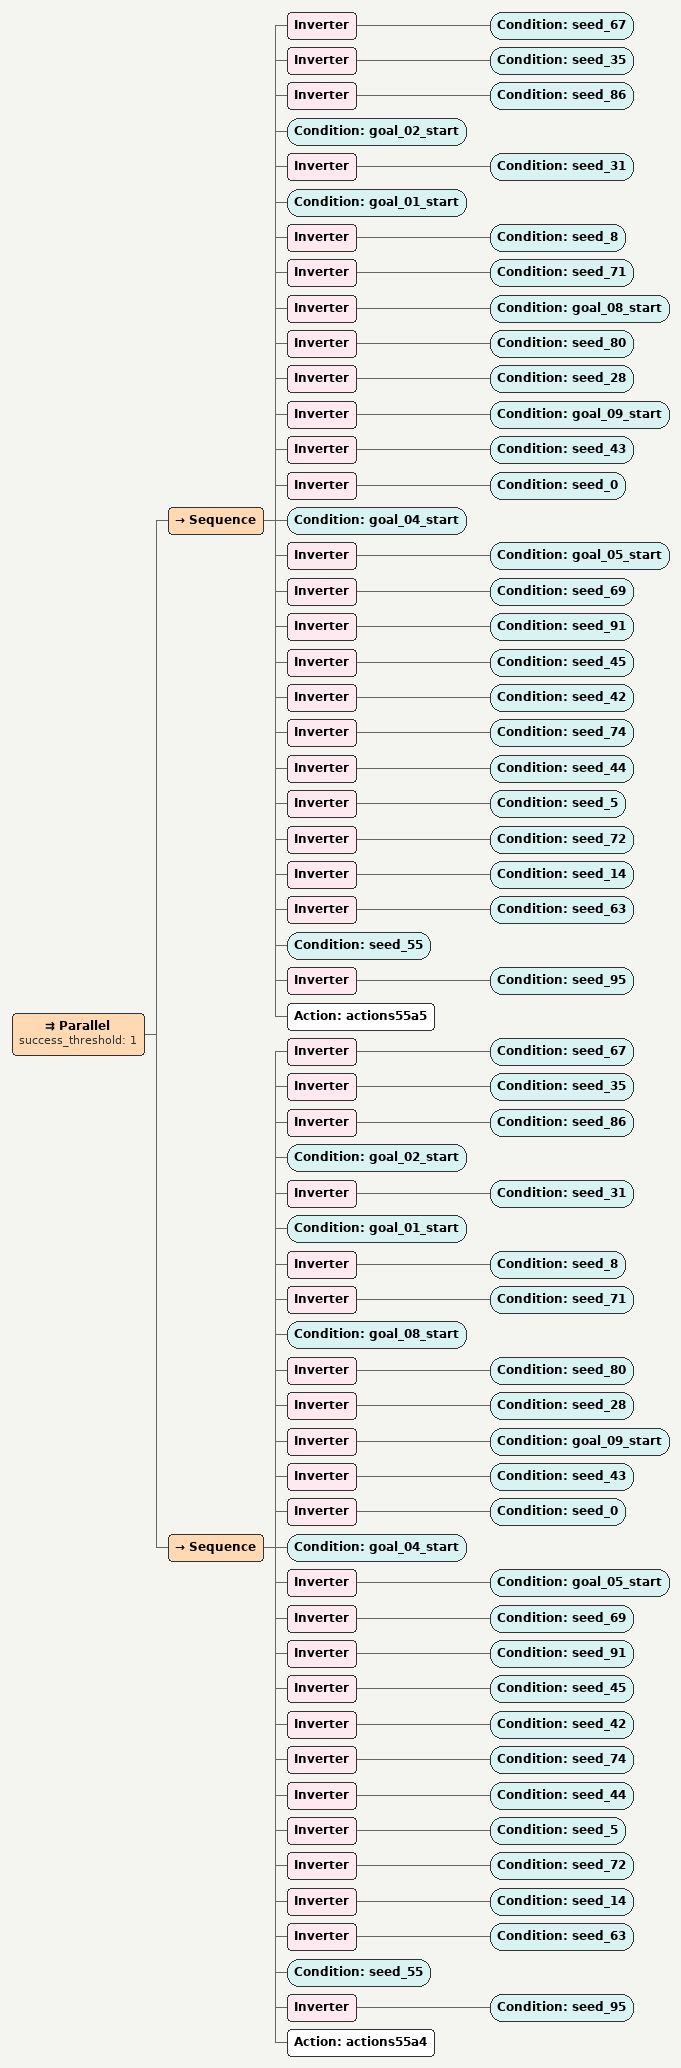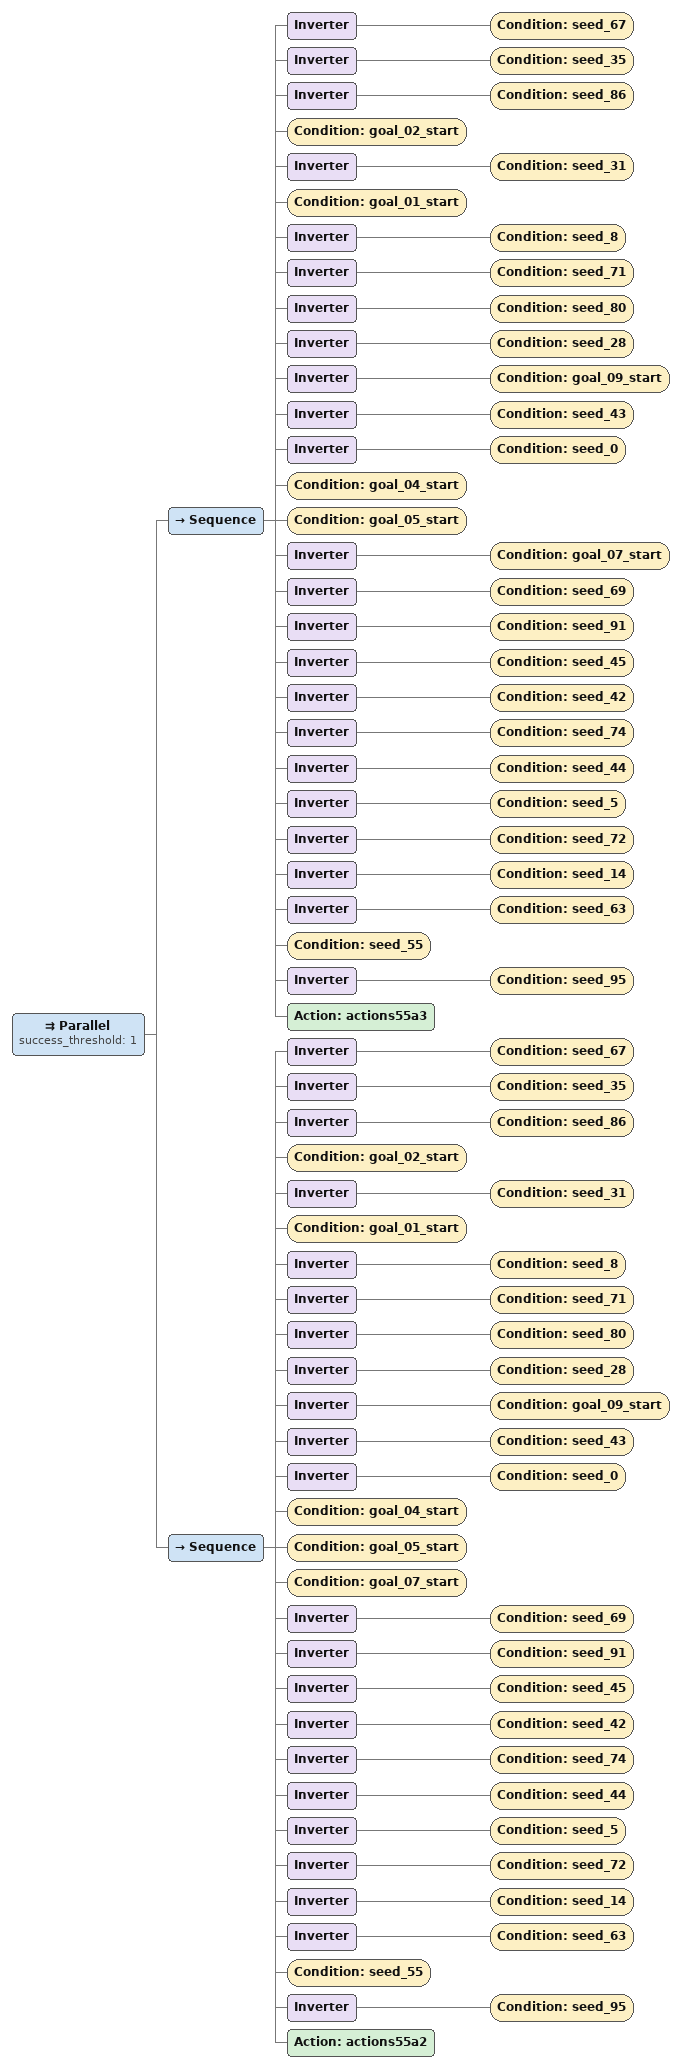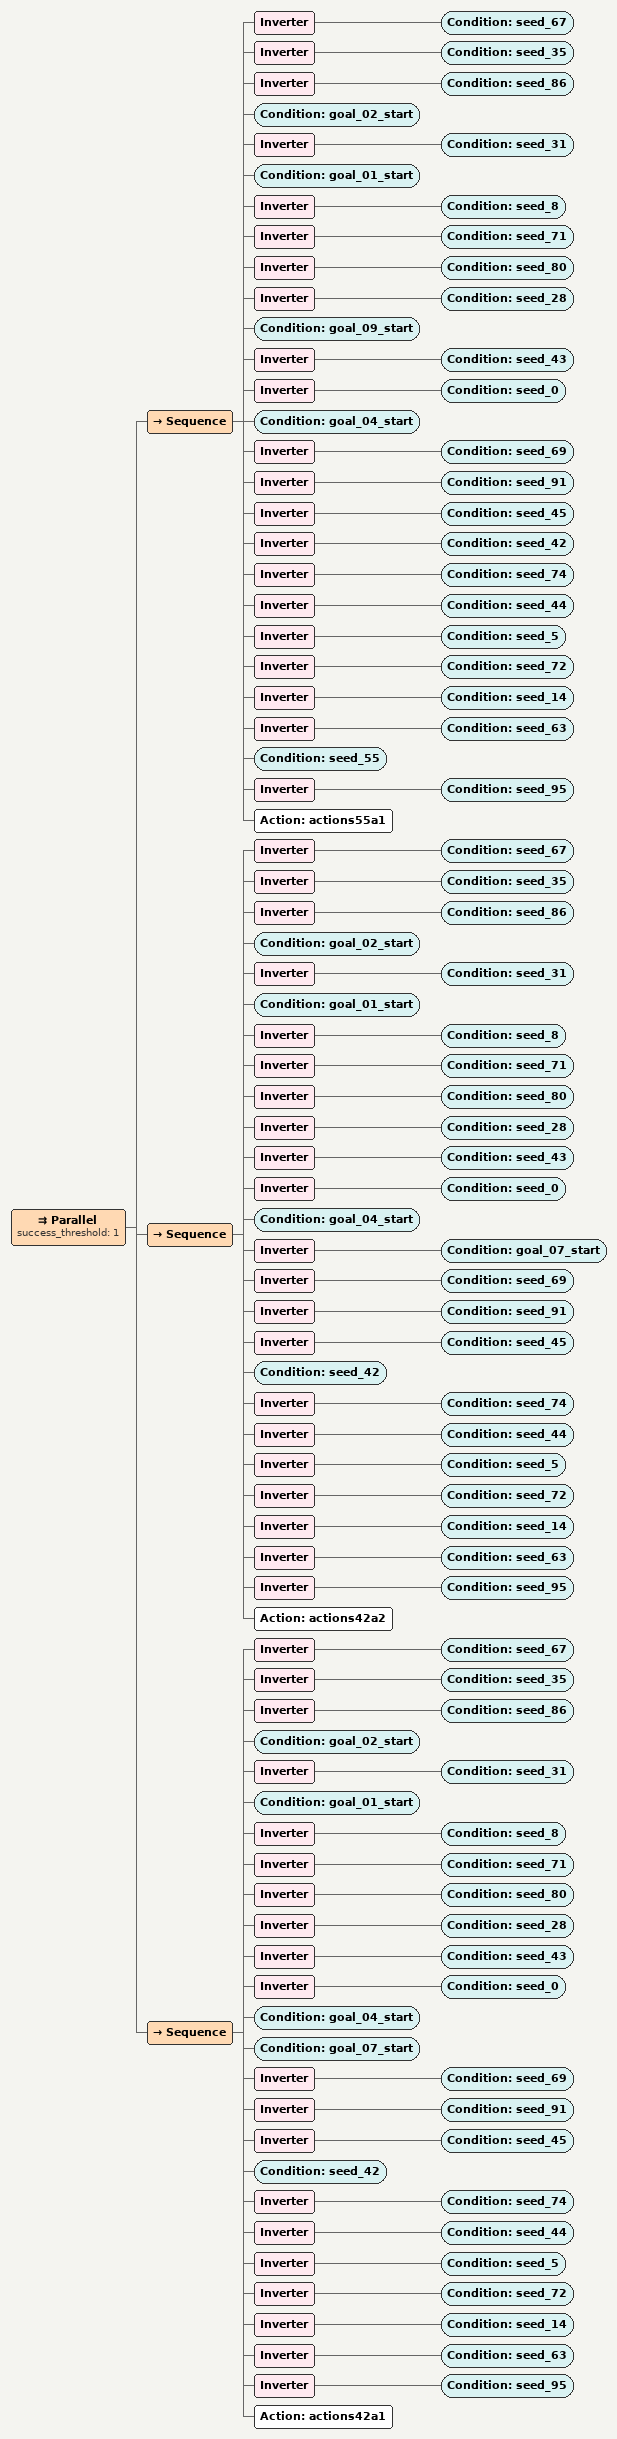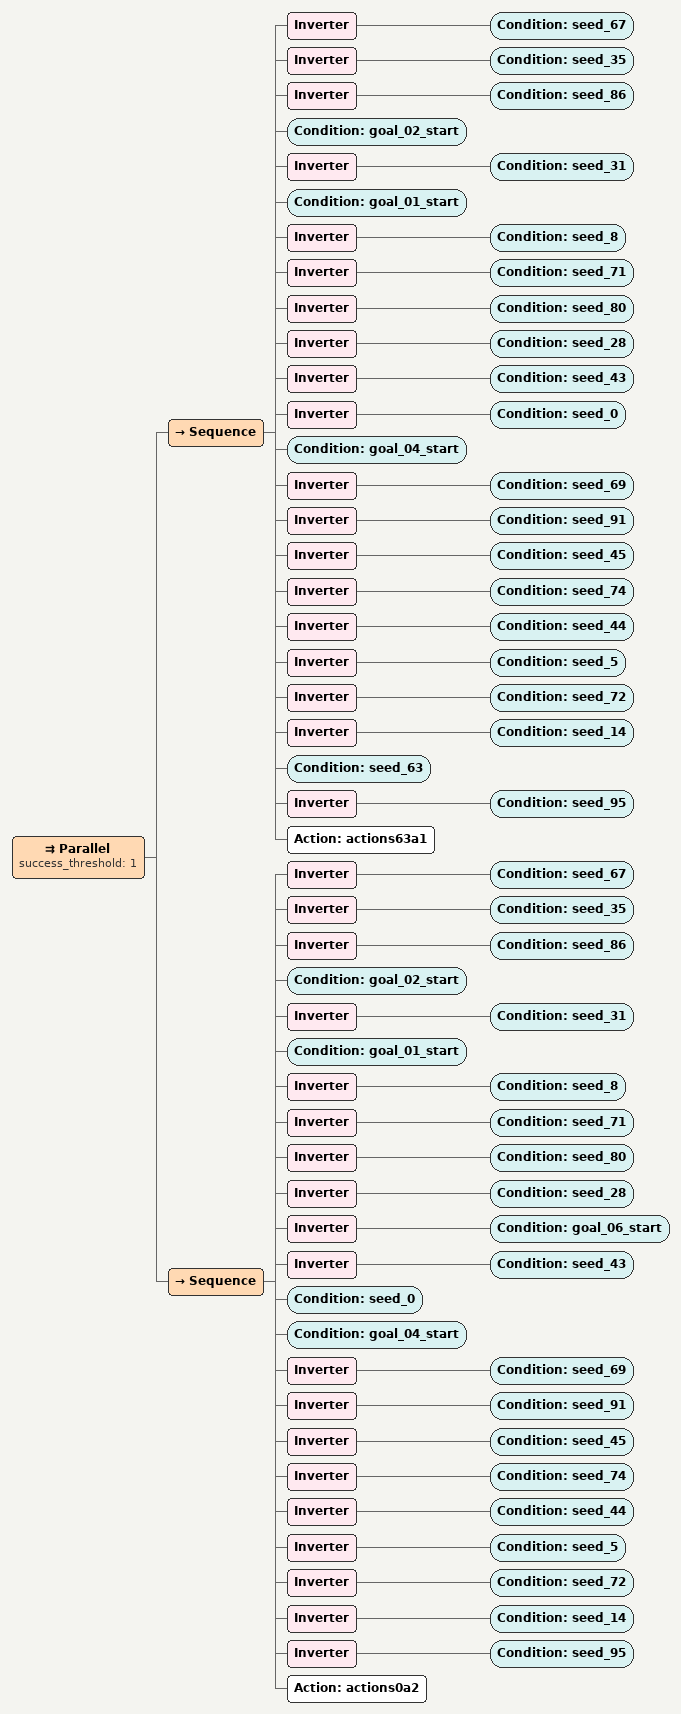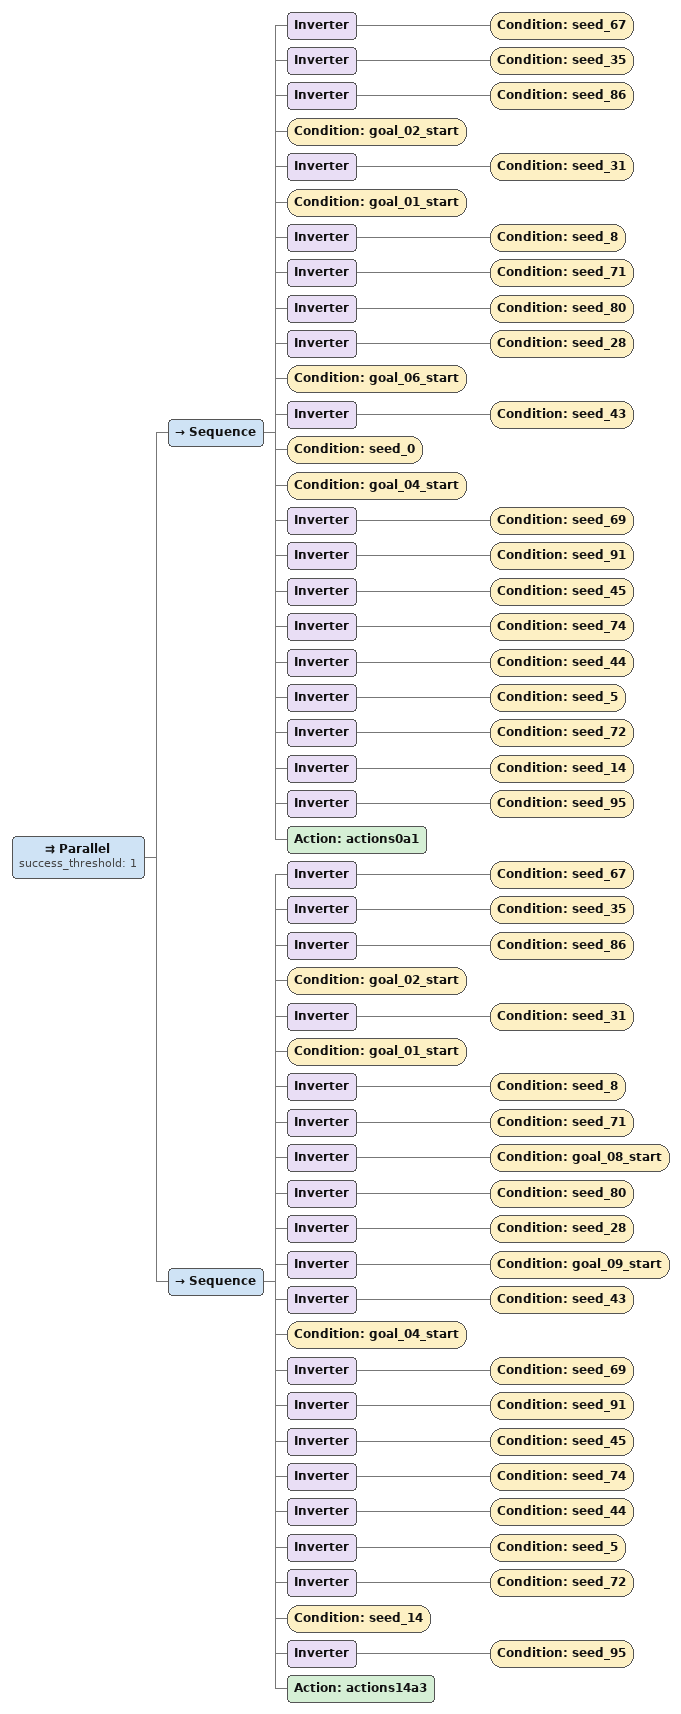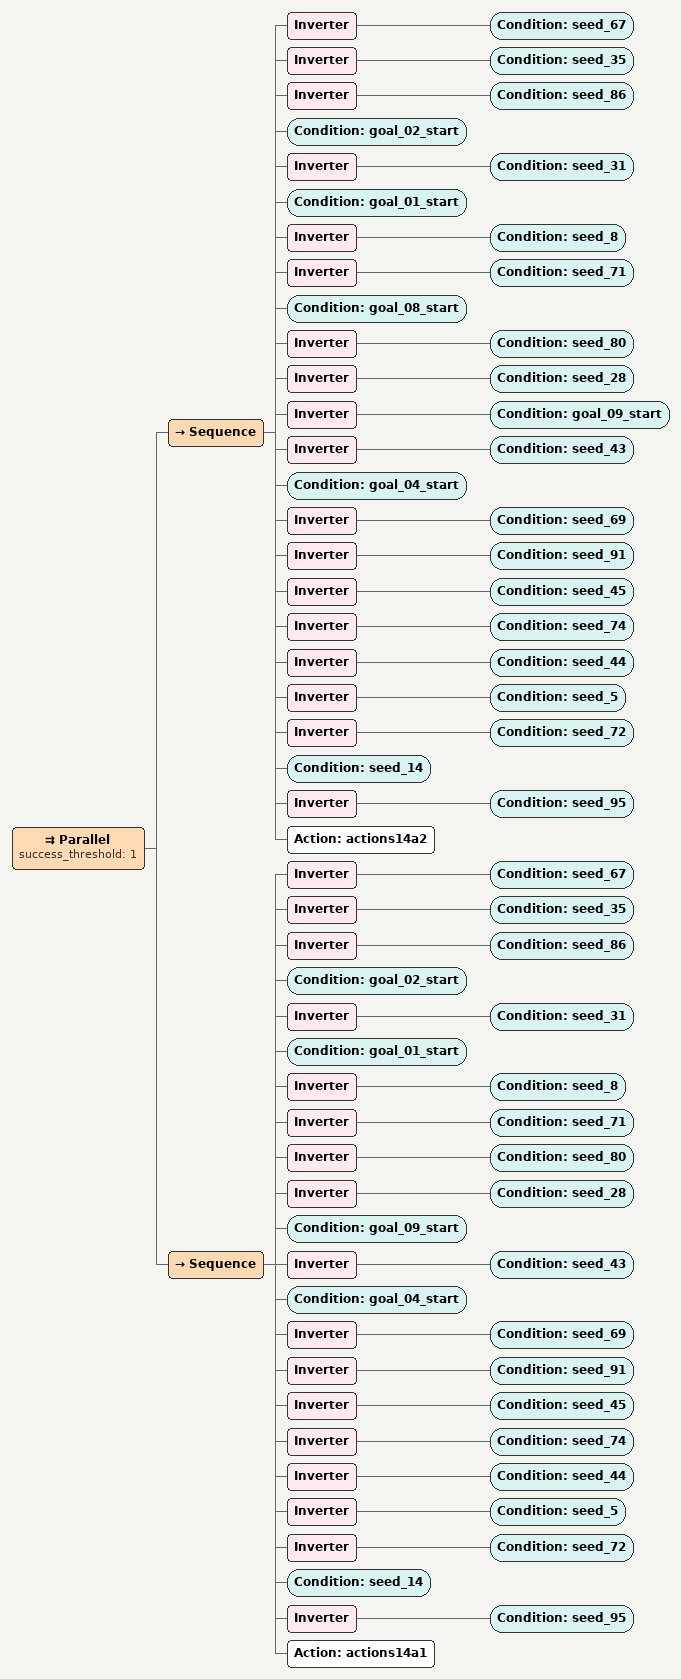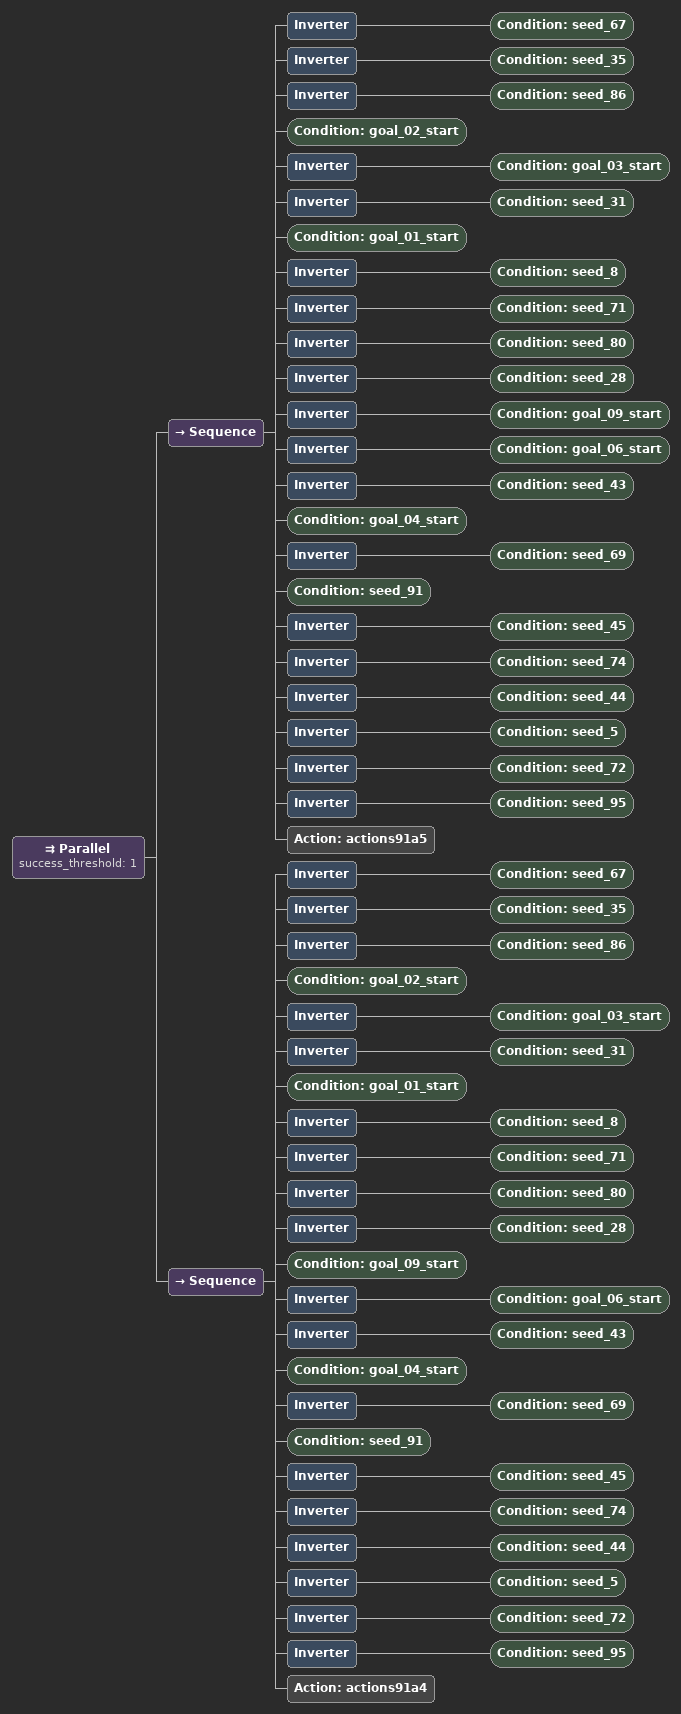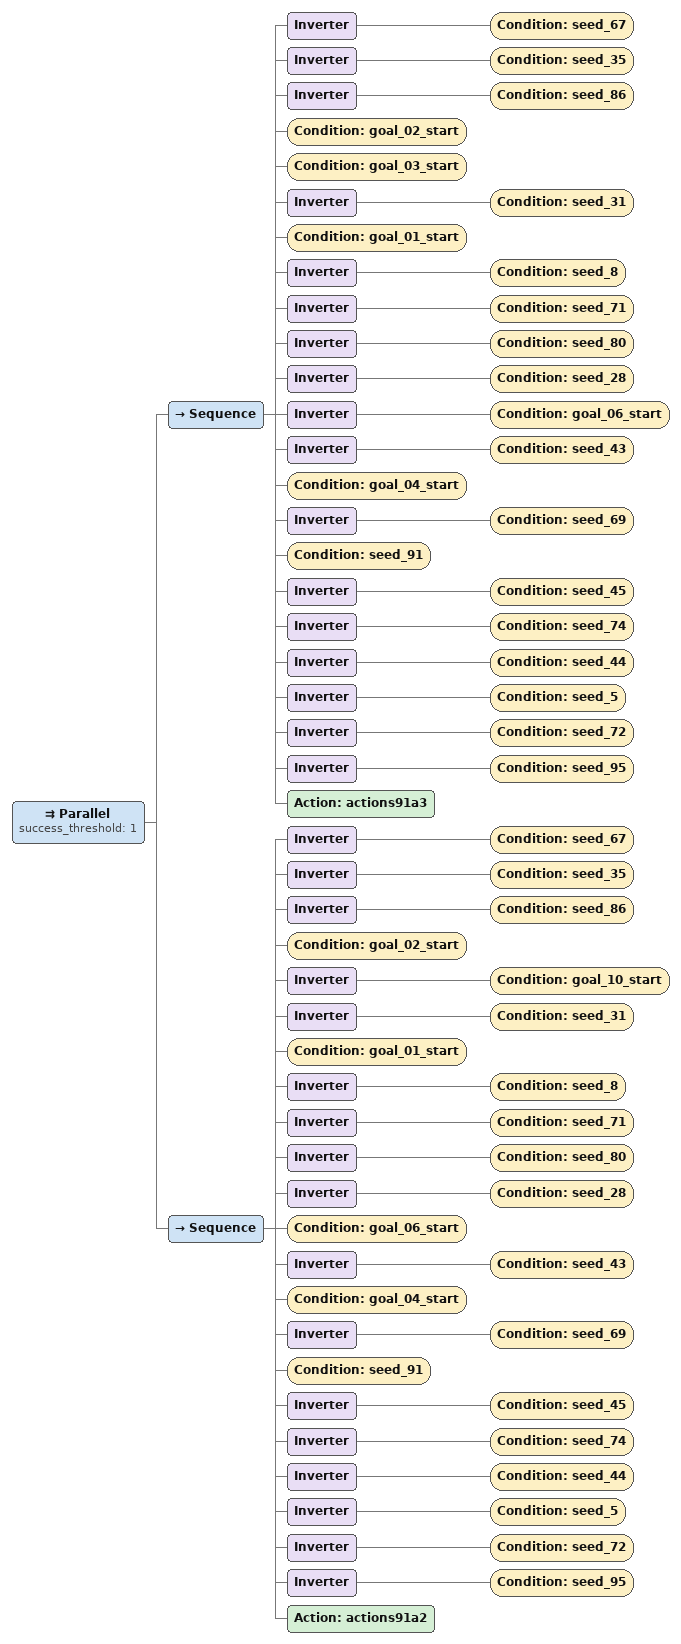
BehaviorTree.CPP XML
<Parallel success_threshold="1">
  <Sequence>
    <Inverter>
      <Condition ID="seed_67"/>
    </Inverter>
    <Inverter>
      <Condition ID="seed_35"/>
    </Inverter>
    <Inverter>
      <Condition ID="seed_86"/>
    </Inverter>
    <Condition ID="goal_02_start"/>
    <Inverter>
      <Condition ID="seed_31"/>
    </Inverter>
    <Condition ID="goal_01_start"/>
    <Inverter>
      <Condition ID="seed_8"/>
    </Inverter>
    <Inverter>
      <Condition ID="seed_71"/>
    </Inverter>
    <Inverter>
      <Condition ID="goal_08_start"/>
    </Inverter>
    <Inverter>
      <Condition ID="seed_80"/>
    </Inverter>
    <Inverter>
      <Condition ID="seed_28"/>
    </Inverter>
    <Inverter>
      <Condition ID="goal_09_start"/>
    </Inverter>
    <Inverter>
      <Condition ID="seed_43"/>
    </Inverter>
    <Inverter>
      <Condition ID="seed_0"/>
    </Inverter>
    <Condition ID="goal_04_start"/>
    <Inverter>
      <Condition ID="goal_05_start"/>
    </Inverter>
    <Inverter>
      <Condition ID="seed_69"/>
    </Inverter>
    <Inverter>
      <Condition ID="seed_91"/>
    </Inverter>
    <Inverter>
      <Condition ID="seed_45"/>
    </Inverter>
    <Inverter>
      <Condition ID="seed_42"/>
    </Inverter>
    <Inverter>
      <Condition ID="seed_74"/>
    </Inverter>
    <Inverter>
      <Condition ID="seed_44"/>
    </Inverter>
    <Inverter>
      <Condition ID="seed_5"/>
    </Inverter>
    <Inverter>
      <Condition ID="seed_72"/>
    </Inverter>
    <Inverter>
      <Condition ID="seed_14"/>
    </Inverter>
    <Inverter>
      <Condition ID="seed_63"/>
    </Inverter>
    <Condition ID="seed_55"/>
    <Inverter>
      <Condition ID="seed_95"/>
    </Inverter>
    <Action ID="actions55a5"/>
  </Sequence>
  <Sequence>
    <Inverter>
      <Condition ID="seed_67"/>
    </Inverter>
    <Inverter>
      <Condition ID="seed_35"/>
    </Inverter>
    <Inverter>
      <Condition ID="seed_86"/>
    </Inverter>
    <Condition ID="goal_02_start"/>
    <Inverter>
      <Condition ID="seed_31"/>
    </Inverter>
    <Condition ID="goal_01_start"/>
    <Inverter>
      <Condition ID="seed_8"/>
    </Inverter>
    <Inverter>
      <Condition ID="seed_71"/>
    </Inverter>
    <Condition ID="goal_08_start"/>
    <Inverter>
      <Condition ID="seed_80"/>
    </Inverter>
    <Inverter>
      <Condition ID="seed_28"/>
    </Inverter>
    <Inverter>
      <Condition ID="goal_09_start"/>
    </Inverter>
    <Inverter>
      <Condition ID="seed_43"/>
    </Inverter>
    <Inverter>
      <Condition ID="seed_0"/>
    </Inverter>
    <Condition ID="goal_04_start"/>
    <Inverter>
      <Condition ID="goal_05_start"/>
    </Inverter>
    <Inverter>
      <Condition ID="seed_69"/>
    </Inverter>
    <Inverter>
      <Condition ID="seed_91"/>
    </Inverter>
    <Inverter>
      <Condition ID="seed_45"/>
    </Inverter>
    <Inverter>
      <Condition ID="seed_42"/>
    </Inverter>
    <Inverter>
      <Condition ID="seed_74"/>
    </Inverter>
    <Inverter>
      <Condition ID="seed_44"/>
    </Inverter>
    <Inverter>
      <Condition ID="seed_5"/>
    </Inverter>
    <Inverter>
      <Condition ID="seed_72"/>
    </Inverter>
    <Inverter>
      <Condition ID="seed_14"/>
    </Inverter>
    <Inverter>
      <Condition ID="seed_63"/>
    </Inverter>
    <Condition ID="seed_55"/>
    <Inverter>
      <Condition ID="seed_95"/>
    </Inverter>
    <Action ID="actions55a4"/>
  </Sequence>
</Parallel>

<Parallel success_threshold="1">
  <Sequence>
    <Inverter>
      <Condition ID="seed_67"/>
    </Inverter>
    <Inverter>
      <Condition ID="seed_35"/>
    </Inverter>
    <Inverter>
      <Condition ID="seed_86"/>
    </Inverter>
    <Condition ID="goal_02_start"/>
    <Inverter>
      <Condition ID="seed_31"/>
    </Inverter>
    <Condition ID="goal_01_start"/>
    <Inverter>
      <Condition ID="seed_8"/>
    </Inverter>
    <Inverter>
      <Condition ID="seed_71"/>
    </Inverter>
    <Inverter>
      <Condition ID="seed_80"/>
    </Inverter>
    <Inverter>
      <Condition ID="seed_28"/>
    </Inverter>
    <Inverter>
      <Condition ID="goal_09_start"/>
    </Inverter>
    <Inverter>
      <Condition ID="seed_43"/>
    </Inverter>
    <Inverter>
      <Condition ID="seed_0"/>
    </Inverter>
    <Condition ID="goal_04_start"/>
    <Condition ID="goal_05_start"/>
    <Inverter>
      <Condition ID="goal_07_start"/>
    </Inverter>
    <Inverter>
      <Condition ID="seed_69"/>
    </Inverter>
    <Inverter>
      <Condition ID="seed_91"/>
    </Inverter>
    <Inverter>
      <Condition ID="seed_45"/>
    </Inverter>
    <Inverter>
      <Condition ID="seed_42"/>
    </Inverter>
    <Inverter>
      <Condition ID="seed_74"/>
    </Inverter>
    <Inverter>
      <Condition ID="seed_44"/>
    </Inverter>
    <Inverter>
      <Condition ID="seed_5"/>
    </Inverter>
    <Inverter>
      <Condition ID="seed_72"/>
    </Inverter>
    <Inverter>
      <Condition ID="seed_14"/>
    </Inverter>
    <Inverter>
      <Condition ID="seed_63"/>
    </Inverter>
    <Condition ID="seed_55"/>
    <Inverter>
      <Condition ID="seed_95"/>
    </Inverter>
    <Action ID="actions55a3"/>
  </Sequence>
  <Sequence>
    <Inverter>
      <Condition ID="seed_67"/>
    </Inverter>
    <Inverter>
      <Condition ID="seed_35"/>
    </Inverter>
    <Inverter>
      <Condition ID="seed_86"/>
    </Inverter>
    <Condition ID="goal_02_start"/>
    <Inverter>
      <Condition ID="seed_31"/>
    </Inverter>
    <Condition ID="goal_01_start"/>
    <Inverter>
      <Condition ID="seed_8"/>
    </Inverter>
    <Inverter>
      <Condition ID="seed_71"/>
    </Inverter>
    <Inverter>
      <Condition ID="seed_80"/>
    </Inverter>
    <Inverter>
      <Condition ID="seed_28"/>
    </Inverter>
    <Inverter>
      <Condition ID="goal_09_start"/>
    </Inverter>
    <Inverter>
      <Condition ID="seed_43"/>
    </Inverter>
    <Inverter>
      <Condition ID="seed_0"/>
    </Inverter>
    <Condition ID="goal_04_start"/>
    <Condition ID="goal_05_start"/>
    <Condition ID="goal_07_start"/>
    <Inverter>
      <Condition ID="seed_69"/>
    </Inverter>
    <Inverter>
      <Condition ID="seed_91"/>
    </Inverter>
    <Inverter>
      <Condition ID="seed_45"/>
    </Inverter>
    <Inverter>
      <Condition ID="seed_42"/>
    </Inverter>
    <Inverter>
      <Condition ID="seed_74"/>
    </Inverter>
    <Inverter>
      <Condition ID="seed_44"/>
    </Inverter>
    <Inverter>
      <Condition ID="seed_5"/>
    </Inverter>
    <Inverter>
      <Condition ID="seed_72"/>
    </Inverter>
    <Inverter>
      <Condition ID="seed_14"/>
    </Inverter>
    <Inverter>
      <Condition ID="seed_63"/>
    </Inverter>
    <Condition ID="seed_55"/>
    <Inverter>
      <Condition ID="seed_95"/>
    </Inverter>
    <Action ID="actions55a2"/>
  </Sequence>
</Parallel>

<Parallel success_threshold="1">
  <Sequence>
    <Inverter>
      <Condition ID="seed_67"/>
    </Inverter>
    <Inverter>
      <Condition ID="seed_35"/>
    </Inverter>
    <Inverter>
      <Condition ID="seed_86"/>
    </Inverter>
    <Condition ID="goal_02_start"/>
    <Inverter>
      <Condition ID="seed_31"/>
    </Inverter>
    <Condition ID="goal_01_start"/>
    <Inverter>
      <Condition ID="seed_8"/>
    </Inverter>
    <Inverter>
      <Condition ID="seed_71"/>
    </Inverter>
    <Inverter>
      <Condition ID="seed_80"/>
    </Inverter>
    <Inverter>
      <Condition ID="seed_28"/>
    </Inverter>
    <Condition ID="goal_09_start"/>
    <Inverter>
      <Condition ID="seed_43"/>
    </Inverter>
    <Inverter>
      <Condition ID="seed_0"/>
    </Inverter>
    <Condition ID="goal_04_start"/>
    <Inverter>
      <Condition ID="seed_69"/>
    </Inverter>
    <Inverter>
      <Condition ID="seed_91"/>
    </Inverter>
    <Inverter>
      <Condition ID="seed_45"/>
    </Inverter>
    <Inverter>
      <Condition ID="seed_42"/>
    </Inverter>
    <Inverter>
      <Condition ID="seed_74"/>
    </Inverter>
    <Inverter>
      <Condition ID="seed_44"/>
    </Inverter>
    <Inverter>
      <Condition ID="seed_5"/>
    </Inverter>
    <Inverter>
      <Condition ID="seed_72"/>
    </Inverter>
    <Inverter>
      <Condition ID="seed_14"/>
    </Inverter>
    <Inverter>
      <Condition ID="seed_63"/>
    </Inverter>
    <Condition ID="seed_55"/>
    <Inverter>
      <Condition ID="seed_95"/>
    </Inverter>
    <Action ID="actions55a1"/>
  </Sequence>
  <Sequence>
    <Inverter>
      <Condition ID="seed_67"/>
    </Inverter>
    <Inverter>
      <Condition ID="seed_35"/>
    </Inverter>
    <Inverter>
      <Condition ID="seed_86"/>
    </Inverter>
    <Condition ID="goal_02_start"/>
    <Inverter>
      <Condition ID="seed_31"/>
    </Inverter>
    <Condition ID="goal_01_start"/>
    <Inverter>
      <Condition ID="seed_8"/>
    </Inverter>
    <Inverter>
      <Condition ID="seed_71"/>
    </Inverter>
    <Inverter>
      <Condition ID="seed_80"/>
    </Inverter>
    <Inverter>
      <Condition ID="seed_28"/>
    </Inverter>
    <Inverter>
      <Condition ID="seed_43"/>
    </Inverter>
    <Inverter>
      <Condition ID="seed_0"/>
    </Inverter>
    <Condition ID="goal_04_start"/>
    <Inverter>
      <Condition ID="goal_07_start"/>
    </Inverter>
    <Inverter>
      <Condition ID="seed_69"/>
    </Inverter>
    <Inverter>
      <Condition ID="seed_91"/>
    </Inverter>
    <Inverter>
      <Condition ID="seed_45"/>
    </Inverter>
    <Condition ID="seed_42"/>
    <Inverter>
      <Condition ID="seed_74"/>
    </Inverter>
    <Inverter>
      <Condition ID="seed_44"/>
    </Inverter>
    <Inverter>
      <Condition ID="seed_5"/>
    </Inverter>
    <Inverter>
      <Condition ID="seed_72"/>
    </Inverter>
    <Inverter>
      <Condition ID="seed_14"/>
    </Inverter>
    <Inverter>
      <Condition ID="seed_63"/>
    </Inverter>
    <Inverter>
      <Condition ID="seed_95"/>
    </Inverter>
    <Action ID="actions42a2"/>
  </Sequence>
  <Sequence>
    <Inverter>
      <Condition ID="seed_67"/>
    </Inverter>
    <Inverter>
      <Condition ID="seed_35"/>
    </Inverter>
    <Inverter>
      <Condition ID="seed_86"/>
    </Inverter>
    <Condition ID="goal_02_start"/>
    <Inverter>
      <Condition ID="seed_31"/>
    </Inverter>
    <Condition ID="goal_01_start"/>
    <Inverter>
      <Condition ID="seed_8"/>
    </Inverter>
    <Inverter>
      <Condition ID="seed_71"/>
    </Inverter>
    <Inverter>
      <Condition ID="seed_80"/>
    </Inverter>
    <Inverter>
      <Condition ID="seed_28"/>
    </Inverter>
    <Inverter>
      <Condition ID="seed_43"/>
    </Inverter>
    <Inverter>
      <Condition ID="seed_0"/>
    </Inverter>
    <Condition ID="goal_04_start"/>
    <Condition ID="goal_07_start"/>
    <Inverter>
      <Condition ID="seed_69"/>
    </Inverter>
    <Inverter>
      <Condition ID="seed_91"/>
    </Inverter>
    <Inverter>
      <Condition ID="seed_45"/>
    </Inverter>
    <Condition ID="seed_42"/>
    <Inverter>
      <Condition ID="seed_74"/>
    </Inverter>
    <Inverter>
      <Condition ID="seed_44"/>
    </Inverter>
    <Inverter>
      <Condition ID="seed_5"/>
    </Inverter>
    <Inverter>
      <Condition ID="seed_72"/>
    </Inverter>
    <Inverter>
      <Condition ID="seed_14"/>
    </Inverter>
    <Inverter>
      <Condition ID="seed_63"/>
    </Inverter>
    <Inverter>
      <Condition ID="seed_95"/>
    </Inverter>
    <Action ID="actions42a1"/>
  </Sequence>
</Parallel>

<Parallel success_threshold="1">
  <Sequence>
    <Inverter>
      <Condition ID="seed_67"/>
    </Inverter>
    <Inverter>
      <Condition ID="seed_35"/>
    </Inverter>
    <Inverter>
      <Condition ID="seed_86"/>
    </Inverter>
    <Condition ID="goal_02_start"/>
    <Inverter>
      <Condition ID="seed_31"/>
    </Inverter>
    <Condition ID="goal_01_start"/>
    <Inverter>
      <Condition ID="seed_8"/>
    </Inverter>
    <Inverter>
      <Condition ID="seed_71"/>
    </Inverter>
    <Inverter>
      <Condition ID="seed_80"/>
    </Inverter>
    <Inverter>
      <Condition ID="seed_28"/>
    </Inverter>
    <Inverter>
      <Condition ID="seed_43"/>
    </Inverter>
    <Inverter>
      <Condition ID="seed_0"/>
    </Inverter>
    <Condition ID="goal_04_start"/>
    <Inverter>
      <Condition ID="seed_69"/>
    </Inverter>
    <Inverter>
      <Condition ID="seed_91"/>
    </Inverter>
    <Inverter>
      <Condition ID="seed_45"/>
    </Inverter>
    <Inverter>
      <Condition ID="seed_74"/>
    </Inverter>
    <Inverter>
      <Condition ID="seed_44"/>
    </Inverter>
    <Inverter>
      <Condition ID="seed_5"/>
    </Inverter>
    <Inverter>
      <Condition ID="seed_72"/>
    </Inverter>
    <Inverter>
      <Condition ID="seed_14"/>
    </Inverter>
    <Condition ID="seed_63"/>
    <Inverter>
      <Condition ID="seed_95"/>
    </Inverter>
    <Action ID="actions63a1"/>
  </Sequence>
  <Sequence>
    <Inverter>
      <Condition ID="seed_67"/>
    </Inverter>
    <Inverter>
      <Condition ID="seed_35"/>
    </Inverter>
    <Inverter>
      <Condition ID="seed_86"/>
    </Inverter>
    <Condition ID="goal_02_start"/>
    <Inverter>
      <Condition ID="seed_31"/>
    </Inverter>
    <Condition ID="goal_01_start"/>
    <Inverter>
      <Condition ID="seed_8"/>
    </Inverter>
    <Inverter>
      <Condition ID="seed_71"/>
    </Inverter>
    <Inverter>
      <Condition ID="seed_80"/>
    </Inverter>
    <Inverter>
      <Condition ID="seed_28"/>
    </Inverter>
    <Inverter>
      <Condition ID="goal_06_start"/>
    </Inverter>
    <Inverter>
      <Condition ID="seed_43"/>
    </Inverter>
    <Condition ID="seed_0"/>
    <Condition ID="goal_04_start"/>
    <Inverter>
      <Condition ID="seed_69"/>
    </Inverter>
    <Inverter>
      <Condition ID="seed_91"/>
    </Inverter>
    <Inverter>
      <Condition ID="seed_45"/>
    </Inverter>
    <Inverter>
      <Condition ID="seed_74"/>
    </Inverter>
    <Inverter>
      <Condition ID="seed_44"/>
    </Inverter>
    <Inverter>
      <Condition ID="seed_5"/>
    </Inverter>
    <Inverter>
      <Condition ID="seed_72"/>
    </Inverter>
    <Inverter>
      <Condition ID="seed_14"/>
    </Inverter>
    <Inverter>
      <Condition ID="seed_95"/>
    </Inverter>
    <Action ID="actions0a2"/>
  </Sequence>
</Parallel>

<Parallel success_threshold="1">
  <Sequence>
    <Inverter>
      <Condition ID="seed_67"/>
    </Inverter>
    <Inverter>
      <Condition ID="seed_35"/>
    </Inverter>
    <Inverter>
      <Condition ID="seed_86"/>
    </Inverter>
    <Condition ID="goal_02_start"/>
    <Inverter>
      <Condition ID="seed_31"/>
    </Inverter>
    <Condition ID="goal_01_start"/>
    <Inverter>
      <Condition ID="seed_8"/>
    </Inverter>
    <Inverter>
      <Condition ID="seed_71"/>
    </Inverter>
    <Inverter>
      <Condition ID="seed_80"/>
    </Inverter>
    <Inverter>
      <Condition ID="seed_28"/>
    </Inverter>
    <Condition ID="goal_06_start"/>
    <Inverter>
      <Condition ID="seed_43"/>
    </Inverter>
    <Condition ID="seed_0"/>
    <Condition ID="goal_04_start"/>
    <Inverter>
      <Condition ID="seed_69"/>
    </Inverter>
    <Inverter>
      <Condition ID="seed_91"/>
    </Inverter>
    <Inverter>
      <Condition ID="seed_45"/>
    </Inverter>
    <Inverter>
      <Condition ID="seed_74"/>
    </Inverter>
    <Inverter>
      <Condition ID="seed_44"/>
    </Inverter>
    <Inverter>
      <Condition ID="seed_5"/>
    </Inverter>
    <Inverter>
      <Condition ID="seed_72"/>
    </Inverter>
    <Inverter>
      <Condition ID="seed_14"/>
    </Inverter>
    <Inverter>
      <Condition ID="seed_95"/>
    </Inverter>
    <Action ID="actions0a1"/>
  </Sequence>
  <Sequence>
    <Inverter>
      <Condition ID="seed_67"/>
    </Inverter>
    <Inverter>
      <Condition ID="seed_35"/>
    </Inverter>
    <Inverter>
      <Condition ID="seed_86"/>
    </Inverter>
    <Condition ID="goal_02_start"/>
    <Inverter>
      <Condition ID="seed_31"/>
    </Inverter>
    <Condition ID="goal_01_start"/>
    <Inverter>
      <Condition ID="seed_8"/>
    </Inverter>
    <Inverter>
      <Condition ID="seed_71"/>
    </Inverter>
    <Inverter>
      <Condition ID="goal_08_start"/>
    </Inverter>
    <Inverter>
      <Condition ID="seed_80"/>
    </Inverter>
    <Inverter>
      <Condition ID="seed_28"/>
    </Inverter>
    <Inverter>
      <Condition ID="goal_09_start"/>
    </Inverter>
    <Inverter>
      <Condition ID="seed_43"/>
    </Inverter>
    <Condition ID="goal_04_start"/>
    <Inverter>
      <Condition ID="seed_69"/>
    </Inverter>
    <Inverter>
      <Condition ID="seed_91"/>
    </Inverter>
    <Inverter>
      <Condition ID="seed_45"/>
    </Inverter>
    <Inverter>
      <Condition ID="seed_74"/>
    </Inverter>
    <Inverter>
      <Condition ID="seed_44"/>
    </Inverter>
    <Inverter>
      <Condition ID="seed_5"/>
    </Inverter>
    <Inverter>
      <Condition ID="seed_72"/>
    </Inverter>
    <Condition ID="seed_14"/>
    <Inverter>
      <Condition ID="seed_95"/>
    </Inverter>
    <Action ID="actions14a3"/>
  </Sequence>
</Parallel>

<Parallel success_threshold="1">
  <Sequence>
    <Inverter>
      <Condition ID="seed_67"/>
    </Inverter>
    <Inverter>
      <Condition ID="seed_35"/>
    </Inverter>
    <Inverter>
      <Condition ID="seed_86"/>
    </Inverter>
    <Condition ID="goal_02_start"/>
    <Inverter>
      <Condition ID="seed_31"/>
    </Inverter>
    <Condition ID="goal_01_start"/>
    <Inverter>
      <Condition ID="seed_8"/>
    </Inverter>
    <Inverter>
      <Condition ID="seed_71"/>
    </Inverter>
    <Condition ID="goal_08_start"/>
    <Inverter>
      <Condition ID="seed_80"/>
    </Inverter>
    <Inverter>
      <Condition ID="seed_28"/>
    </Inverter>
    <Inverter>
      <Condition ID="goal_09_start"/>
    </Inverter>
    <Inverter>
      <Condition ID="seed_43"/>
    </Inverter>
    <Condition ID="goal_04_start"/>
    <Inverter>
      <Condition ID="seed_69"/>
    </Inverter>
    <Inverter>
      <Condition ID="seed_91"/>
    </Inverter>
    <Inverter>
      <Condition ID="seed_45"/>
    </Inverter>
    <Inverter>
      <Condition ID="seed_74"/>
    </Inverter>
    <Inverter>
      <Condition ID="seed_44"/>
    </Inverter>
    <Inverter>
      <Condition ID="seed_5"/>
    </Inverter>
    <Inverter>
      <Condition ID="seed_72"/>
    </Inverter>
    <Condition ID="seed_14"/>
    <Inverter>
      <Condition ID="seed_95"/>
    </Inverter>
    <Action ID="actions14a2"/>
  </Sequence>
  <Sequence>
    <Inverter>
      <Condition ID="seed_67"/>
    </Inverter>
    <Inverter>
      <Condition ID="seed_35"/>
    </Inverter>
    <Inverter>
      <Condition ID="seed_86"/>
    </Inverter>
    <Condition ID="goal_02_start"/>
    <Inverter>
      <Condition ID="seed_31"/>
    </Inverter>
    <Condition ID="goal_01_start"/>
    <Inverter>
      <Condition ID="seed_8"/>
    </Inverter>
    <Inverter>
      <Condition ID="seed_71"/>
    </Inverter>
    <Inverter>
      <Condition ID="seed_80"/>
    </Inverter>
    <Inverter>
      <Condition ID="seed_28"/>
    </Inverter>
    <Condition ID="goal_09_start"/>
    <Inverter>
      <Condition ID="seed_43"/>
    </Inverter>
    <Condition ID="goal_04_start"/>
    <Inverter>
      <Condition ID="seed_69"/>
    </Inverter>
    <Inverter>
      <Condition ID="seed_91"/>
    </Inverter>
    <Inverter>
      <Condition ID="seed_45"/>
    </Inverter>
    <Inverter>
      <Condition ID="seed_74"/>
    </Inverter>
    <Inverter>
      <Condition ID="seed_44"/>
    </Inverter>
    <Inverter>
      <Condition ID="seed_5"/>
    </Inverter>
    <Inverter>
      <Condition ID="seed_72"/>
    </Inverter>
    <Condition ID="seed_14"/>
    <Inverter>
      <Condition ID="seed_95"/>
    </Inverter>
    <Action ID="actions14a1"/>
  </Sequence>
</Parallel>

<Parallel success_threshold="1">
  <Sequence>
    <Inverter>
      <Condition ID="seed_67"/>
    </Inverter>
    <Inverter>
      <Condition ID="seed_35"/>
    </Inverter>
    <Inverter>
      <Condition ID="seed_86"/>
    </Inverter>
    <Condition ID="goal_02_start"/>
    <Inverter>
      <Condition ID="goal_03_start"/>
    </Inverter>
    <Inverter>
      <Condition ID="seed_31"/>
    </Inverter>
    <Condition ID="goal_01_start"/>
    <Inverter>
      <Condition ID="seed_8"/>
    </Inverter>
    <Inverter>
      <Condition ID="seed_71"/>
    </Inverter>
    <Inverter>
      <Condition ID="seed_80"/>
    </Inverter>
    <Inverter>
      <Condition ID="seed_28"/>
    </Inverter>
    <Inverter>
      <Condition ID="goal_09_start"/>
    </Inverter>
    <Inverter>
      <Condition ID="goal_06_start"/>
    </Inverter>
    <Inverter>
      <Condition ID="seed_43"/>
    </Inverter>
    <Condition ID="goal_04_start"/>
    <Inverter>
      <Condition ID="seed_69"/>
    </Inverter>
    <Condition ID="seed_91"/>
    <Inverter>
      <Condition ID="seed_45"/>
    </Inverter>
    <Inverter>
      <Condition ID="seed_74"/>
    </Inverter>
    <Inverter>
      <Condition ID="seed_44"/>
    </Inverter>
    <Inverter>
      <Condition ID="seed_5"/>
    </Inverter>
    <Inverter>
      <Condition ID="seed_72"/>
    </Inverter>
    <Inverter>
      <Condition ID="seed_95"/>
    </Inverter>
    <Action ID="actions91a5"/>
  </Sequence>
  <Sequence>
    <Inverter>
      <Condition ID="seed_67"/>
    </Inverter>
    <Inverter>
      <Condition ID="seed_35"/>
    </Inverter>
    <Inverter>
      <Condition ID="seed_86"/>
    </Inverter>
    <Condition ID="goal_02_start"/>
    <Inverter>
      <Condition ID="goal_03_start"/>
    </Inverter>
    <Inverter>
      <Condition ID="seed_31"/>
    </Inverter>
    <Condition ID="goal_01_start"/>
    <Inverter>
      <Condition ID="seed_8"/>
    </Inverter>
    <Inverter>
      <Condition ID="seed_71"/>
    </Inverter>
    <Inverter>
      <Condition ID="seed_80"/>
    </Inverter>
    <Inverter>
      <Condition ID="seed_28"/>
    </Inverter>
    <Condition ID="goal_09_start"/>
    <Inverter>
      <Condition ID="goal_06_start"/>
    </Inverter>
    <Inverter>
      <Condition ID="seed_43"/>
    </Inverter>
    <Condition ID="goal_04_start"/>
    <Inverter>
      <Condition ID="seed_69"/>
    </Inverter>
    <Condition ID="seed_91"/>
    <Inverter>
      <Condition ID="seed_45"/>
    </Inverter>
    <Inverter>
      <Condition ID="seed_74"/>
    </Inverter>
    <Inverter>
      <Condition ID="seed_44"/>
    </Inverter>
    <Inverter>
      <Condition ID="seed_5"/>
    </Inverter>
    <Inverter>
      <Condition ID="seed_72"/>
    </Inverter>
    <Inverter>
      <Condition ID="seed_95"/>
    </Inverter>
    <Action ID="actions91a4"/>
  </Sequence>
</Parallel>

<Parallel success_threshold="1">
  <Sequence>
    <Inverter>
      <Condition ID="seed_67"/>
    </Inverter>
    <Inverter>
      <Condition ID="seed_35"/>
    </Inverter>
    <Inverter>
      <Condition ID="seed_86"/>
    </Inverter>
    <Condition ID="goal_02_start"/>
    <Condition ID="goal_03_start"/>
    <Inverter>
      <Condition ID="seed_31"/>
    </Inverter>
    <Condition ID="goal_01_start"/>
    <Inverter>
      <Condition ID="seed_8"/>
    </Inverter>
    <Inverter>
      <Condition ID="seed_71"/>
    </Inverter>
    <Inverter>
      <Condition ID="seed_80"/>
    </Inverter>
    <Inverter>
      <Condition ID="seed_28"/>
    </Inverter>
    <Inverter>
      <Condition ID="goal_06_start"/>
    </Inverter>
    <Inverter>
      <Condition ID="seed_43"/>
    </Inverter>
    <Condition ID="goal_04_start"/>
    <Inverter>
      <Condition ID="seed_69"/>
    </Inverter>
    <Condition ID="seed_91"/>
    <Inverter>
      <Condition ID="seed_45"/>
    </Inverter>
    <Inverter>
      <Condition ID="seed_74"/>
    </Inverter>
    <Inverter>
      <Condition ID="seed_44"/>
    </Inverter>
    <Inverter>
      <Condition ID="seed_5"/>
    </Inverter>
    <Inverter>
      <Condition ID="seed_72"/>
    </Inverter>
    <Inverter>
      <Condition ID="seed_95"/>
    </Inverter>
    <Action ID="actions91a3"/>
  </Sequence>
  <Sequence>
    <Inverter>
      <Condition ID="seed_67"/>
    </Inverter>
    <Inverter>
      <Condition ID="seed_35"/>
    </Inverter>
    <Inverter>
      <Condition ID="seed_86"/>
    </Inverter>
    <Condition ID="goal_02_start"/>
    <Inverter>
      <Condition ID="goal_10_start"/>
    </Inverter>
    <Inverter>
      <Condition ID="seed_31"/>
    </Inverter>
    <Condition ID="goal_01_start"/>
    <Inverter>
      <Condition ID="seed_8"/>
    </Inverter>
    <Inverter>
      <Condition ID="seed_71"/>
    </Inverter>
    <Inverter>
      <Condition ID="seed_80"/>
    </Inverter>
    <Inverter>
      <Condition ID="seed_28"/>
    </Inverter>
    <Condition ID="goal_06_start"/>
    <Inverter>
      <Condition ID="seed_43"/>
    </Inverter>
    <Condition ID="goal_04_start"/>
    <Inverter>
      <Condition ID="seed_69"/>
    </Inverter>
    <Condition ID="seed_91"/>
    <Inverter>
      <Condition ID="seed_45"/>
    </Inverter>
    <Inverter>
      <Condition ID="seed_74"/>
    </Inverter>
    <Inverter>
      <Condition ID="seed_44"/>
    </Inverter>
    <Inverter>
      <Condition ID="seed_5"/>
    </Inverter>
    <Inverter>
      <Condition ID="seed_72"/>
    </Inverter>
    <Inverter>
      <Condition ID="seed_95"/>
    </Inverter>
    <Action ID="actions91a2"/>
  </Sequence>
</Parallel>
